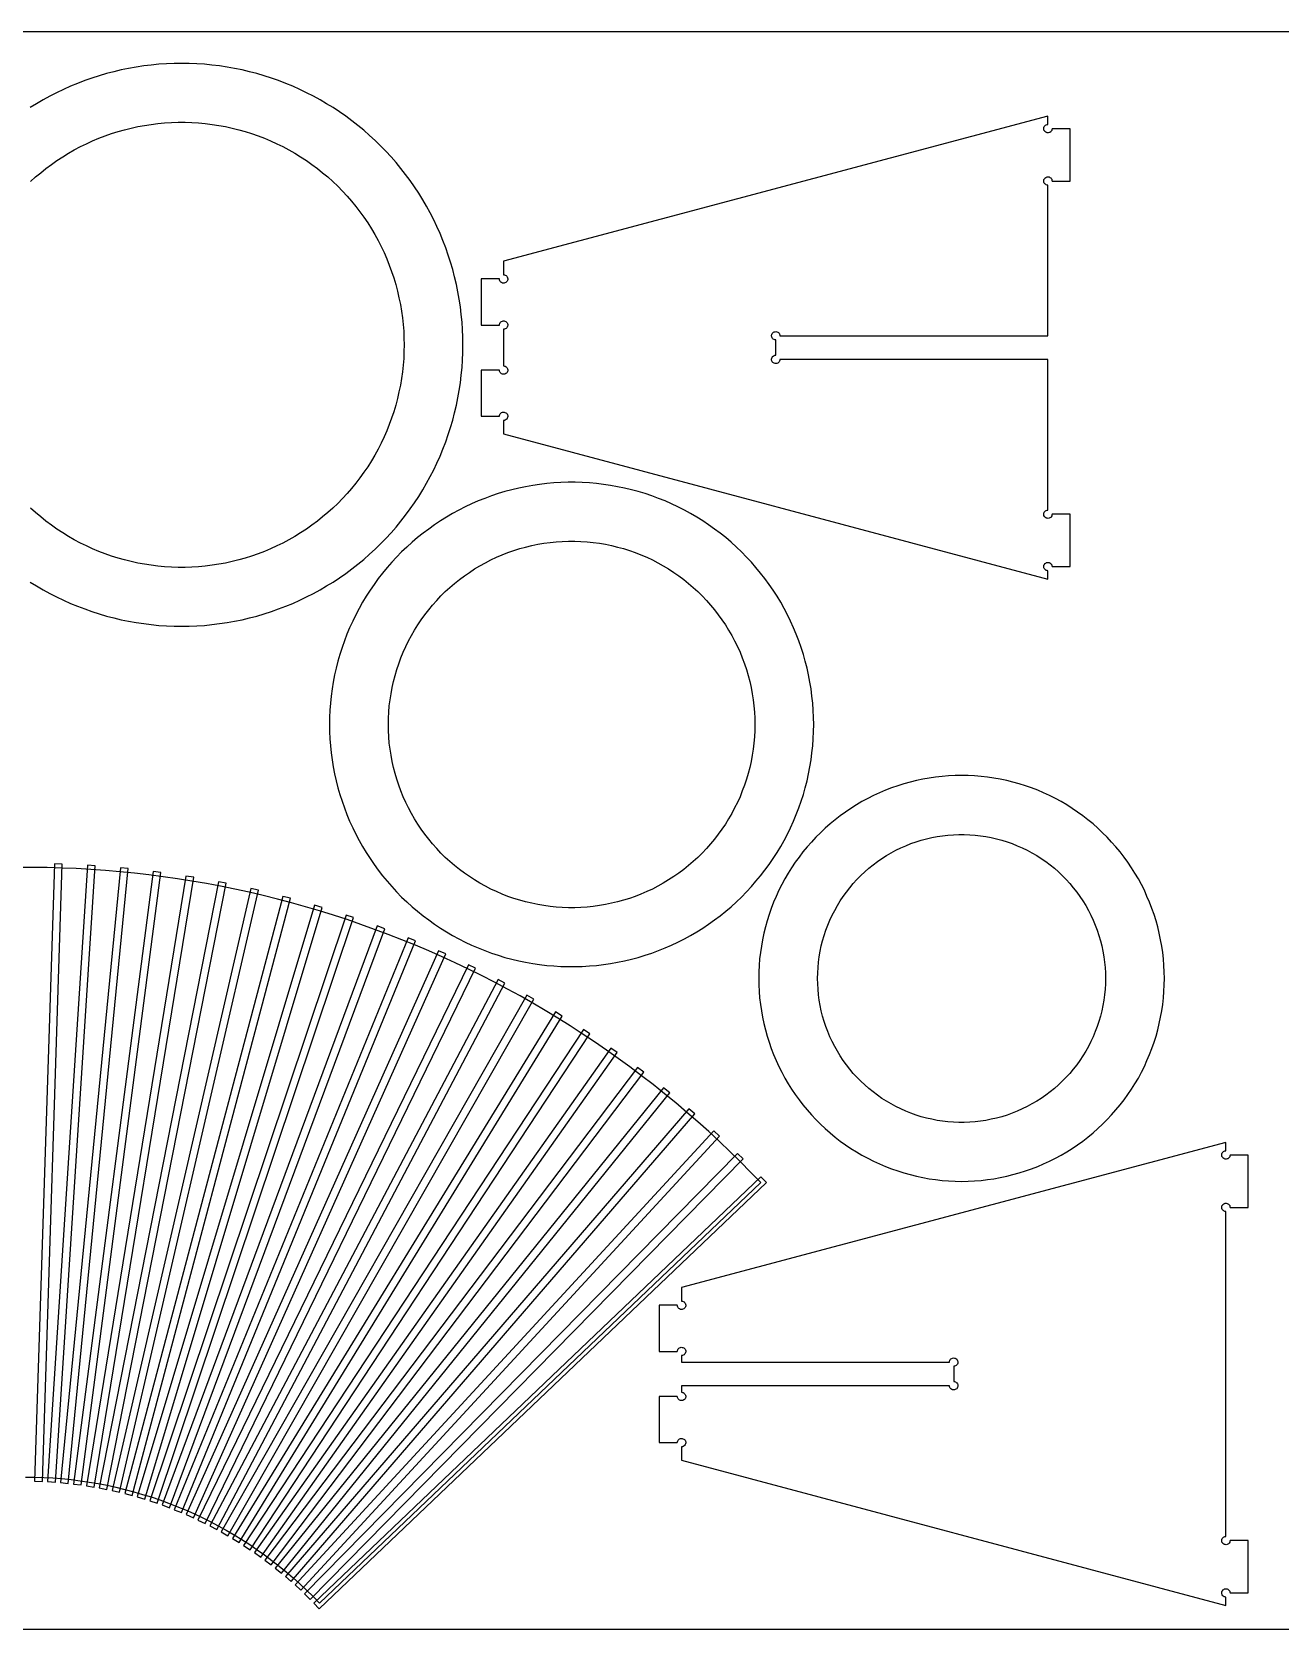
# Model space of a CAD drawing. Extents: x 0 to 2440, y 0 to 1220.
# Drawn here: x 587 to 1540, y 0 to 1220 of the extents above; entities that cross this region are included whole.
import ezdxf

# ---------------------------------------------------------------- set-up
doc = ezdxf.new("R2010")
doc.units = 0
for name, color, linetype in [('COUPE', 1, 'Continuous'), ('PLANCHE', 8, 'Continuous'), ('POCHE_KERF_15MM', 5, 'Continuous')]:
    doc.layers.add(name, color=color, linetype=linetype)

msp = doc.modelspace()

# ---------------------------------------------------------------- linework, layer by layer
at = {"layer": 'COUPE'}
for points in [[(585.2, 799.8), (590.2, 796.8), (595.2, 793.8), (600.3, 791), (605.5, 788.4), (610.7, 785.9), (616, 783.5), (621.4, 781.3), (626.9, 779.2), (632.4, 777.3), (637.9, 775.5), (643.5, 773.8), (649.1, 772.4), (654.8, 771), (660.5, 769.9), (666.2, 768.8), (672, 768), (677.8, 767.3), (683.6, 766.7), (689.4, 766.3), (695.2, 766.1), (701, 766), (706.8, 766.1), (712.6, 766.3), (718.4, 766.7), (724.2, 767.3), (730, 768), (735.8, 768.8), (741.5, 769.9), (747.2, 771), (752.9, 772.4), (758.5, 773.8), (764.1, 775.5), (769.6, 777.3), (775.1, 779.2), (780.6, 781.3), (786, 783.5), (791.3, 785.9), (796.5, 788.4), (801.7, 791), (806.8, 793.8), (811.8, 796.8), (816.8, 799.8), (821.7, 803), (826.4, 806.4), (831.1, 809.8), (835.7, 813.4), (840.2, 817.1), (844.6, 821), (848.9, 824.9), (853, 829), (857.1, 833.1), (861, 837.4), (864.9, 841.8), (868.6, 846.3), (872.2, 850.9), (875.6, 855.6), (879, 860.3), (882.2, 865.2), (885.2, 870.2), (888.2, 875.2), (891, 880.3), (893.6, 885.5), (896.1, 890.7), (898.5, 896), (900.7, 901.4), (902.8, 906.9), (904.7, 912.4), (906.5, 917.9), (908.2, 923.5), (909.6, 929.1), (911, 934.8), (912.1, 940.5), (913.2, 946.2), (914, 952), (914.7, 957.8), (915.3, 963.6), (915.7, 969.4), (915.9, 975.2), (916, 981), (915.9, 986.8), (915.7, 992.6), (915.3, 998.4), (914.7, 1004.2), (914, 1010), (913.2, 1015.8), (912.1, 1021.5), (911, 1027.2), (909.6, 1032.9), (908.2, 1038.5), (906.5, 1044.1), (904.7, 1049.6), (902.8, 1055.1), (900.7, 1060.6), (898.5, 1066), (896.1, 1071.3), (893.6, 1076.5), (891, 1081.7), (888.2, 1086.8), (885.2, 1091.8), (882.2, 1096.8), (879, 1101.7), (875.6, 1106.4), (872.2, 1111.1), (868.6, 1115.7), (864.9, 1120.2), (861, 1124.6), (857.1, 1128.9), (853, 1133), (848.9, 1137.1), (844.6, 1141), (840.2, 1144.9), (835.7, 1148.6), (831.1, 1152.2), (826.4, 1155.6), (821.7, 1159), (816.8, 1162.2), (811.8, 1165.2), (806.8, 1168.2), (801.7, 1171), (796.5, 1173.6), (791.3, 1176.1), (786, 1178.5), (780.6, 1180.7), (775.1, 1182.8), (769.6, 1184.7), (764.1, 1186.5), (758.5, 1188.2), (752.9, 1189.6), (747.2, 1191), (741.5, 1192.1), (735.8, 1193.2), (730, 1194), (724.2, 1194.7), (718.4, 1195.3), (712.6, 1195.7), (706.8, 1195.9), (701, 1196), (695.2, 1195.9), (689.4, 1195.7), (683.6, 1195.3), (677.8, 1194.7), (672, 1194), (666.2, 1193.2), (660.5, 1192.1), (654.8, 1191), (649.1, 1189.6), (643.5, 1188.2), (637.9, 1186.5), (632.4, 1184.7), (626.9, 1182.8), (621.4, 1180.7), (616, 1178.5), (610.7, 1176.1), (605.5, 1173.6), (600.3, 1171), (595.2, 1168.2), (590.2, 1165.2), (585.2, 1162.2)], [(585.5, 1105.7), (589.3, 1109.2), (593.3, 1112.5), (597.3, 1115.7), (601.5, 1118.8), (605.7, 1121.8), (610.1, 1124.6), (614.5, 1127.4), (619, 1129.9), (623.6, 1132.4), (628.2, 1134.6), (633, 1136.8), (637.7, 1138.8), (642.6, 1140.6), (647.5, 1142.4), (652.4, 1143.9), (657.4, 1145.3), (662.4, 1146.6), (667.5, 1147.7), (672.6, 1148.6), (677.7, 1149.4), (682.9, 1150), (688, 1150.5), (693.2, 1150.8), (698.4, 1151), (703.6, 1151), (708.8, 1150.8), (714, 1150.5), (719.1, 1150), (724.3, 1149.4), (729.4, 1148.6), (734.5, 1147.7), (739.6, 1146.6), (744.6, 1145.3), (749.6, 1143.9), (754.5, 1142.4), (759.4, 1140.6), (764.3, 1138.8), (769, 1136.8), (773.8, 1134.6), (778.4, 1132.4), (783, 1129.9), (787.5, 1127.4), (791.9, 1124.6), (796.3, 1121.8), (800.5, 1118.8), (804.7, 1115.7), (808.7, 1112.5), (812.7, 1109.2), (816.5, 1105.7), (820.3, 1102.1), (823.9, 1098.4), (827.5, 1094.6), (830.9, 1090.7), (834.1, 1086.7), (837.3, 1082.6), (840.3, 1078.4), (843.2, 1074.1), (846, 1069.7), (848.7, 1065.3), (851.2, 1060.7), (853.5, 1056.1), (855.7, 1051.4), (857.8, 1046.7), (859.7, 1041.8), (861.5, 1037), (863.2, 1032.1), (864.6, 1027.1), (866, 1022.1), (867.1, 1017), (868.2, 1011.9), (869, 1006.8), (869.7, 1001.7), (870.3, 996.5), (870.7, 991.4), (870.9, 986.2), (871, 981), (870.9, 975.8), (870.7, 970.6), (870.3, 965.5), (869.7, 960.3), (869, 955.2), (868.2, 950.1), (867.1, 945), (866, 939.9), (864.6, 934.9), (863.2, 929.9), (861.5, 925), (859.7, 920.2), (857.8, 915.3), (855.7, 910.6), (853.5, 905.9), (851.2, 901.3), (848.7, 896.7), (846, 892.3), (843.2, 887.9), (840.3, 883.6), (837.3, 879.4), (834.1, 875.3), (830.9, 871.3), (827.5, 867.4), (823.9, 863.6), (820.3, 859.9), (816.5, 856.3), (812.7, 852.8), (808.7, 849.5), (804.7, 846.3), (800.5, 843.2), (796.3, 840.2), (791.9, 837.4), (787.5, 834.6), (783, 832.1), (778.4, 829.6), (773.8, 827.4), (769, 825.2), (764.3, 823.2), (759.4, 821.4), (754.5, 819.6), (749.6, 818.1), (744.6, 816.7), (739.6, 815.4), (734.5, 814.3), (729.4, 813.4), (724.3, 812.6), (719.1, 812), (714, 811.5), (708.8, 811.2), (703.6, 811), (698.4, 811), (693.2, 811.2), (688, 811.5), (682.9, 812), (677.7, 812.6), (672.6, 813.4), (667.5, 814.3), (662.4, 815.4), (657.4, 816.7), (652.4, 818.1), (647.5, 819.6), (642.6, 821.4), (637.7, 823.2), (633, 825.2), (628.2, 827.4), (623.6, 829.6), (619, 832.1), (614.5, 834.6), (610.1, 837.4), (605.7, 840.2), (601.5, 843.2), (597.3, 846.3), (593.3, 849.5), (589.3, 852.8), (585.5, 856.3)], [(581.6, 116.1), (588.6, 116), (595.6, 115.8), (602.6, 115.4), (609.5, 114.9), (616.5, 114.2), (623.4, 113.3), (630.3, 112.3), (637.2, 111.1), (644, 109.8), (650.8, 108.3), (657.6, 106.7), (664.4, 104.9), (671.1, 102.9), (677.8, 100.9), (684.4, 98.6), (690.9, 96.2), (697.4, 93.7), (703.9, 91), (710.3, 88.2), (716.6, 85.2), (722.8, 82.1), (729, 78.9), (735.1, 75.5), (741.2, 72), (747.1, 68.3), (753, 64.5), (758.8, 60.6), (764.4, 56.6), (770, 52.4), (775.5, 48.1), (780.9, 43.7), (786.2, 39.1), (791.4, 34.5), (796.5, 29.7), (801.5, 24.8), (806.4, 19.8), (1143.5, 341.1), (1135.8, 349.1), (1128, 357), (1120, 364.8), (1111.9, 372.4), (1103.8, 380), (1095.5, 387.4), (1087.1, 394.7), (1078.6, 401.9), (1070, 408.9), (1061.3, 415.9), (1052.5, 422.7), (1043.6, 429.4), (1034.7, 435.9), (1025.6, 442.3), (1016.4, 448.6), (1007.2, 454.8), (997.8, 460.8), (988.4, 466.7), (978.9, 472.5), (969.3, 478.1), (959.6, 483.6), (949.9, 488.9), (940, 494.1), (930.1, 499.2), (920.2, 504.1), (910.1, 508.9), (900, 513.5), (889.8, 518), (879.6, 522.4), (869.3, 526.6), (858.9, 530.6), (848.5, 534.5), (838, 538.3), (827.5, 541.9), (817, 545.3), (806.3, 548.6), (795.7, 551.7), (785, 554.7), (774.2, 557.6), (763.4, 560.3), (752.6, 562.8), (741.7, 565.1), (730.8, 567.4), (719.9, 569.4), (708.9, 571.3), (697.9, 573.1), (686.9, 574.7), (675.9, 576.1), (664.9, 577.4), (653.8, 578.5), (642.7, 579.4), (631.6, 580.2), (620.5, 580.9), (609.4, 581.3), (598.3, 581.7), (587.2, 581.8), (576.1, 581.8)]]:
    msp.add_lwpolyline(points, dxfattribs=at)
for points in [[(1363, 802), (1363, 808.4), (1362.3, 808.5), (1361.7, 808.7), (1361.1, 809.1), (1360.6, 809.5), (1360.2, 810.1), (1359.9, 810.7), (1359.8, 811.4), (1359.8, 812.1), (1360, 812.7), (1360.3, 813.3), (1360.7, 813.9), (1361.3, 814.3), (1361.9, 814.6), (1362.5, 814.8), (1363.2, 814.8), (1363.9, 814.7), (1364.5, 814.4), (1365.1, 814), (1365.6, 813.5), (1365.9, 812.9), (1366.1, 812.3), (1366.2, 811.6), (1380, 811.6), (1380, 851.6), (1366.2, 851.6), (1366.1, 850.9), (1365.9, 850.3), (1365.6, 849.7), (1365.1, 849.2), (1364.5, 848.8), (1363.9, 848.5), (1363.2, 848.4), (1362.5, 848.5), (1361.9, 848.6), (1361.3, 848.9), (1360.7, 849.4), (1360.3, 849.9), (1360, 850.5), (1359.8, 851.2), (1359.8, 851.8), (1359.9, 852.5), (1360.2, 853.2), (1360.6, 853.7), (1361.1, 854.2), (1361.7, 854.5), (1362.3, 854.7), (1363, 854.8), (1363, 969.9), (1158.2, 969.9), (1158.1, 969.2), (1157.9, 968.5), (1157.6, 968), (1157.1, 967.5), (1156.5, 967.1), (1155.9, 966.8), (1155.2, 966.7), (1154.5, 966.7), (1153.9, 966.9), (1153.3, 967.2), (1152.7, 967.6), (1152.3, 968.1), (1152, 968.8), (1151.8, 969.4), (1151.8, 970.1), (1151.9, 970.8), (1152.2, 971.4), (1152.6, 972), (1153.1, 972.4), (1153.7, 972.8), (1154.3, 973), (1155, 973.1), (1155, 984.7), (1154.3, 984.7), (1153.7, 985), (1153.1, 985.3), (1152.6, 985.8), (1152.2, 986.3), (1151.9, 987), (1151.8, 987.6), (1151.8, 988.3), (1152, 989), (1152.3, 989.6), (1152.7, 990.1), (1153.3, 990.6), (1153.9, 990.9), (1154.5, 991), (1155.2, 991.1), (1155.9, 990.9), (1156.5, 990.7), (1157.1, 990.3), (1157.6, 989.8), (1157.9, 989.2), (1158.1, 988.6), (1158.2, 987.9), (1363, 987.9), (1363, 1102.9), (1362.3, 1103), (1361.7, 1103.2), (1361.1, 1103.6), (1360.6, 1104), (1360.2, 1104.6), (1359.9, 1105.2), (1359.8, 1105.9), (1359.8, 1106.6), (1360, 1107.2), (1360.3, 1107.9), (1360.7, 1108.4), (1361.3, 1108.8), (1361.9, 1109.1), (1362.5, 1109.3), (1363.2, 1109.3), (1363.9, 1109.2), (1364.5, 1108.9), (1365.1, 1108.5), (1365.6, 1108), (1365.9, 1107.5), (1366.1, 1106.8), (1366.2, 1106.1), (1380, 1106.1), (1380, 1146.1), (1366.2, 1146.1), (1366.1, 1145.4), (1365.9, 1144.8), (1365.6, 1144.2), (1365.1, 1143.7), (1364.5, 1143.3), (1363.9, 1143.1), (1363.2, 1142.9), (1362.5, 1143), (1361.9, 1143.1), (1361.3, 1143.4), (1360.7, 1143.9), (1360.3, 1144.4), (1360, 1145), (1359.8, 1145.7), (1359.8, 1146.4), (1359.9, 1147), (1360.2, 1147.7), (1360.6, 1148.2), (1361.1, 1148.7), (1361.7, 1149), (1362.3, 1149.3), (1363, 1149.3), (1363, 1155.7), (947, 1044.8), (947, 1034.5), (947.7, 1034.4), (948.3, 1034.2), (948.9, 1033.9), (949.4, 1033.4), (949.8, 1032.9), (950.1, 1032.2), (950.2, 1031.5), (950.2, 1030.9), (950, 1030.2), (949.7, 1029.6), (949.3, 1029.1), (948.7, 1028.6), (948.1, 1028.3), (947.5, 1028.2), (946.8, 1028.1), (946.1, 1028.2), (945.5, 1028.5), (944.9, 1028.9), (944.4, 1029.4), (944.1, 1030), (943.9, 1030.6), (943.8, 1031.3), (930, 1031.3), (930, 996.1), (943.8, 996.1), (943.9, 996.8), (944.1, 997.4), (944.4, 998), (944.9, 998.5), (945.5, 998.9), (946.1, 999.1), (946.8, 999.3), (947.5, 999.2), (948.1, 999.1), (948.7, 998.8), (949.3, 998.3), (949.7, 997.8), (950, 997.2), (950.2, 996.5), (950.2, 995.8), (950.1, 995.2), (949.8, 994.5), (949.4, 994), (948.9, 993.5), (948.3, 993.2), (947.7, 992.9), (947, 992.9), (947, 964.9), (947.7, 964.8), (948.3, 964.6), (948.9, 964.2), (949.4, 963.8), (949.8, 963.2), (950.1, 962.6), (950.2, 961.9), (950.2, 961.2), (950, 960.6), (949.7, 959.9), (949.3, 959.4), (948.7, 959), (948.1, 958.7), (947.5, 958.5), (946.8, 958.5), (946.1, 958.6), (945.5, 958.9), (944.9, 959.3), (944.4, 959.8), (944.1, 960.3), (943.9, 961), (943.8, 961.7), (930, 961.7), (930, 926.4), (943.8, 926.4), (943.9, 927.1), (944.1, 927.8), (944.4, 928.3), (944.9, 928.8), (945.5, 929.2), (946.1, 929.5), (946.8, 929.6), (947.5, 929.6), (948.1, 929.4), (948.7, 929.1), (949.3, 928.7), (949.7, 928.2), (950, 927.5), (950.2, 926.9), (950.2, 926.2), (950.1, 925.5), (949.8, 924.9), (949.4, 924.3), (948.9, 923.9), (948.3, 923.5), (947.7, 923.3), (947, 923.2), (947, 912.9)], [(1184, 691), (1183.9, 696.4), (1183.7, 701.9), (1183.3, 707.3), (1182.7, 712.7), (1182, 718.1), (1181.1, 723.4), (1180.1, 728.8), (1178.9, 734.1), (1177.6, 739.3), (1176.1, 744.5), (1174.4, 749.7), (1172.6, 754.8), (1170.7, 759.9), (1168.6, 764.9), (1166.3, 769.9), (1164, 774.7), (1161.4, 779.6), (1158.8, 784.3), (1156, 788.9), (1153, 793.5), (1149.9, 798), (1146.7, 802.4), (1143.4, 806.6), (1139.9, 810.8), (1136.4, 814.9), (1132.7, 818.9), (1128.9, 822.8), (1124.9, 826.5), (1120.9, 830.2), (1116.8, 833.7), (1112.5, 837.1), (1108.2, 840.3), (1103.7, 843.5), (1099.2, 846.5), (1094.6, 849.4), (1089.9, 852.1), (1085.2, 854.7), (1080.3, 857.2), (1075.4, 859.5), (1070.4, 861.7), (1065.4, 863.7), (1060.3, 865.6), (1055.1, 867.3), (1049.9, 868.9), (1044.7, 870.3), (1039.4, 871.5), (1034.1, 872.6), (1028.7, 873.6), (1023.4, 874.4), (1018, 875), (1012.6, 875.5), (1007.1, 875.8), (1001.7, 876), (996.3, 876), (990.9, 875.8), (985.4, 875.5), (980, 875), (974.6, 874.4), (969.3, 873.6), (963.9, 872.6), (958.6, 871.5), (953.3, 870.3), (948.1, 868.9), (942.9, 867.3), (937.7, 865.6), (932.6, 863.7), (927.6, 861.7), (922.6, 859.5), (917.7, 857.2), (912.8, 854.7), (908.1, 852.1), (903.4, 849.4), (898.8, 846.5), (894.3, 843.5), (889.8, 840.3), (885.5, 837.1), (881.2, 833.7), (877.1, 830.2), (873.1, 826.5), (869.1, 822.8), (865.3, 818.9), (861.6, 814.9), (858.1, 810.8), (854.6, 806.6), (851.3, 802.4), (848.1, 798), (845, 793.5), (842, 788.9), (839.2, 784.3), (836.6, 779.6), (834, 774.7), (831.7, 769.9), (829.4, 764.9), (827.3, 759.9), (825.4, 754.8), (823.6, 749.7), (821.9, 744.5), (820.4, 739.3), (819.1, 734.1), (817.9, 728.8), (816.9, 723.4), (816, 718.1), (815.3, 712.7), (814.7, 707.3), (814.3, 701.9), (814.1, 696.4), (814, 691), (814.1, 685.6), (814.3, 680.1), (814.7, 674.7), (815.3, 669.3), (816, 663.9), (816.9, 658.6), (817.9, 653.2), (819.1, 647.9), (820.4, 642.7), (821.9, 637.5), (823.6, 632.3), (825.4, 627.2), (827.3, 622.1), (829.4, 617.1), (831.7, 612.1), (834, 607.3), (836.6, 602.4), (839.2, 597.7), (842, 593.1), (845, 588.5), (848.1, 584), (851.3, 579.6), (854.6, 575.4), (858.1, 571.2), (861.6, 567.1), (865.3, 563.1), (869.1, 559.2), (873.1, 555.5), (877.1, 551.8), (881.2, 548.3), (885.5, 544.9), (889.8, 541.7), (894.3, 538.5), (898.8, 535.5), (903.4, 532.6), (908.1, 529.9), (912.8, 527.3), (917.7, 524.8), (922.6, 522.5), (927.6, 520.3), (932.6, 518.3), (937.7, 516.4), (942.9, 514.7), (948.1, 513.1), (953.3, 511.7), (958.6, 510.5), (963.9, 509.4), (969.3, 508.4), (974.6, 507.6), (980, 507), (985.4, 506.5), (990.9, 506.2), (996.3, 506), (1001.7, 506), (1007.1, 506.2), (1012.6, 506.5), (1018, 507), (1023.4, 507.6), (1028.7, 508.4), (1034.1, 509.4), (1039.4, 510.5), (1044.7, 511.7), (1049.9, 513.1), (1055.1, 514.7), (1060.3, 516.4), (1065.4, 518.3), (1070.4, 520.3), (1075.4, 522.5), (1080.3, 524.8), (1085.2, 527.3), (1089.9, 529.9), (1094.6, 532.6), (1099.2, 535.5), (1103.7, 538.5), (1108.2, 541.7), (1112.5, 544.9), (1116.8, 548.3), (1120.9, 551.8), (1124.9, 555.5), (1128.9, 559.2), (1132.7, 563.1), (1136.4, 567.1), (1139.9, 571.2), (1143.4, 575.4), (1146.7, 579.6), (1149.9, 584), (1153, 588.5), (1156, 593.1), (1158.8, 597.7), (1161.4, 602.4), (1164, 607.3), (1166.3, 612.1), (1168.6, 617.1), (1170.7, 622.1), (1172.6, 627.2), (1174.4, 632.3), (1176.1, 637.5), (1177.6, 642.7), (1178.9, 647.9), (1180.1, 653.2), (1181.1, 658.6), (1182, 663.9), (1182.7, 669.3), (1183.3, 674.7), (1183.7, 680.1), (1183.9, 685.6)], [(859, 691), (859.1, 695.7), (859.3, 700.5), (859.7, 705.2), (860.3, 709.9), (861, 714.5), (861.9, 719.2), (862.9, 723.8), (864.1, 728.4), (865.4, 732.9), (866.9, 737.4), (868.6, 741.8), (870.3, 746.2), (872.3, 750.5), (874.4, 754.8), (876.6, 758.9), (879, 763), (881.5, 767.1), (884.1, 771), (886.9, 774.8), (889.8, 778.6), (892.8, 782.2), (895.9, 785.7), (899.2, 789.2), (902.5, 792.5), (906, 795.7), (909.6, 798.8), (913.3, 801.7), (917.1, 804.5), (921, 807.2), (924.9, 809.8), (929, 812.2), (933.1, 814.5), (937.3, 816.7), (941.6, 818.7), (946, 820.6), (950.4, 822.3), (954.8, 823.9), (959.4, 825.3), (963.9, 826.5), (968.5, 827.6), (973.1, 828.6), (977.8, 829.4), (982.5, 830), (987.2, 830.5), (991.9, 830.8), (996.6, 831), (1001.4, 831), (1006.1, 830.8), (1010.8, 830.5), (1015.5, 830), (1020.2, 829.4), (1024.9, 828.6), (1029.5, 827.6), (1034.1, 826.5), (1038.6, 825.3), (1043.2, 823.9), (1047.6, 822.3), (1052, 820.6), (1056.4, 818.7), (1060.7, 816.7), (1064.9, 814.5), (1069, 812.2), (1073.1, 809.8), (1077, 807.2), (1080.9, 804.5), (1084.7, 801.7), (1088.4, 798.8), (1092, 795.7), (1095.5, 792.5), (1098.8, 789.2), (1102.1, 785.7), (1105.2, 782.2), (1108.2, 778.6), (1111.1, 774.8), (1113.9, 771), (1116.5, 767.1), (1119, 763), (1121.4, 758.9), (1123.6, 754.8), (1125.7, 750.5), (1127.7, 746.2), (1129.4, 741.8), (1131.1, 737.4), (1132.6, 732.9), (1133.9, 728.4), (1135.1, 723.8), (1136.1, 719.2), (1137, 714.5), (1137.7, 709.9), (1138.3, 705.2), (1138.7, 700.5), (1138.9, 695.7), (1139, 691), (1138.9, 686.3), (1138.7, 681.5), (1138.3, 676.8), (1137.7, 672.1), (1137, 667.5), (1136.1, 662.8), (1135.1, 658.2), (1133.9, 653.6), (1132.6, 649.1), (1131.1, 644.6), (1129.4, 640.2), (1127.7, 635.8), (1125.7, 631.5), (1123.6, 627.2), (1121.4, 623.1), (1119, 619), (1116.5, 614.9), (1113.9, 611), (1111.1, 607.2), (1108.2, 603.4), (1105.2, 599.8), (1102.1, 596.3), (1098.8, 592.8), (1095.5, 589.5), (1092, 586.3), (1088.4, 583.2), (1084.7, 580.3), (1080.9, 577.5), (1077, 574.8), (1073.1, 572.2), (1069, 569.8), (1064.9, 567.5), (1060.7, 565.3), (1056.4, 563.3), (1052, 561.4), (1047.6, 559.7), (1043.2, 558.1), (1038.6, 556.7), (1034.1, 555.5), (1029.5, 554.4), (1024.9, 553.4), (1020.2, 552.6), (1015.5, 552), (1010.8, 551.5), (1006.1, 551.2), (1001.4, 551), (996.6, 551), (991.9, 551.2), (987.2, 551.5), (982.5, 552), (977.8, 552.6), (973.1, 553.4), (968.5, 554.4), (963.9, 555.5), (959.4, 556.7), (954.8, 558.1), (950.4, 559.7), (946, 561.4), (941.6, 563.3), (937.3, 565.3), (933.1, 567.5), (929, 569.8), (924.9, 572.2), (921, 574.8), (917.1, 577.5), (913.3, 580.3), (909.6, 583.2), (906, 586.3), (902.5, 589.5), (899.2, 592.8), (895.9, 596.3), (892.8, 599.8), (889.8, 603.4), (886.9, 607.2), (884.1, 611), (881.5, 614.9), (879, 619), (876.6, 623.1), (874.4, 627.2), (872.3, 631.5), (870.3, 635.8), (868.6, 640.2), (866.9, 644.6), (865.4, 649.1), (864.1, 653.6), (862.9, 658.2), (861.9, 662.8), (861, 667.5), (860.3, 672.1), (859.7, 676.8), (859.3, 681.5), (859.1, 686.3)], [(1452, 497), (1451.9, 502), (1451.7, 506.9), (1451.3, 511.9), (1450.7, 516.8), (1450, 521.7), (1449.1, 526.6), (1448.1, 531.5), (1446.9, 536.3), (1445.6, 541.1), (1444.1, 545.8), (1442.5, 550.5), (1440.7, 555.2), (1438.7, 559.7), (1436.7, 564.3), (1434.4, 568.7), (1432.1, 573.1), (1429.5, 577.4), (1426.9, 581.6), (1424.1, 585.7), (1421.2, 589.7), (1418.2, 593.6), (1415, 597.5), (1411.7, 601.2), (1408.3, 604.8), (1404.8, 608.3), (1401.2, 611.7), (1397.5, 615), (1393.6, 618.2), (1389.7, 621.2), (1385.7, 624.1), (1381.6, 626.9), (1377.4, 629.5), (1373.1, 632.1), (1368.7, 634.4), (1364.3, 636.7), (1359.7, 638.7), (1355.2, 640.7), (1350.5, 642.5), (1345.8, 644.1), (1341.1, 645.6), (1336.3, 646.9), (1331.5, 648.1), (1326.6, 649.1), (1321.7, 650), (1316.8, 650.7), (1311.9, 651.3), (1306.9, 651.7), (1302, 651.9), (1297, 652), (1292, 651.9), (1287.1, 651.7), (1282.1, 651.3), (1277.2, 650.7), (1272.3, 650), (1267.4, 649.1), (1262.5, 648.1), (1257.7, 646.9), (1252.9, 645.6), (1248.2, 644.1), (1243.5, 642.5), (1238.8, 640.7), (1234.3, 638.7), (1229.7, 636.7), (1225.3, 634.4), (1220.9, 632.1), (1216.6, 629.5), (1212.4, 626.9), (1208.3, 624.1), (1204.3, 621.2), (1200.4, 618.2), (1196.5, 615), (1192.8, 611.7), (1189.2, 608.3), (1185.7, 604.8), (1182.3, 601.2), (1179, 597.5), (1175.8, 593.6), (1172.8, 589.7), (1169.9, 585.7), (1167.1, 581.6), (1164.5, 577.4), (1161.9, 573.1), (1159.6, 568.7), (1157.3, 564.3), (1155.3, 559.7), (1153.3, 555.2), (1151.5, 550.5), (1149.9, 545.8), (1148.4, 541.1), (1147.1, 536.3), (1145.9, 531.5), (1144.9, 526.6), (1144, 521.7), (1143.3, 516.8), (1142.7, 511.9), (1142.3, 506.9), (1142.1, 502), (1142, 497), (1142.1, 492), (1142.3, 487.1), (1142.7, 482.1), (1143.3, 477.2), (1144, 472.3), (1144.9, 467.4), (1145.9, 462.5), (1147.1, 457.7), (1148.4, 452.9), (1149.9, 448.2), (1151.5, 443.5), (1153.3, 438.8), (1155.3, 434.3), (1157.3, 429.7), (1159.6, 425.3), (1161.9, 420.9), (1164.5, 416.6), (1167.1, 412.4), (1169.9, 408.3), (1172.8, 404.3), (1175.8, 400.4), (1179, 396.5), (1182.3, 392.8), (1185.7, 389.2), (1189.2, 385.7), (1192.8, 382.3), (1196.5, 379), (1200.4, 375.8), (1204.3, 372.8), (1208.3, 369.9), (1212.4, 367.1), (1216.6, 364.5), (1220.9, 361.9), (1225.3, 359.6), (1229.7, 357.3), (1234.3, 355.3), (1238.8, 353.3), (1243.5, 351.5), (1248.2, 349.9), (1252.9, 348.4), (1257.7, 347.1), (1262.5, 345.9), (1267.4, 344.9), (1272.3, 344), (1277.2, 343.3), (1282.1, 342.7), (1287.1, 342.3), (1292, 342.1), (1297, 342), (1302, 342.1), (1306.9, 342.3), (1311.9, 342.7), (1316.8, 343.3), (1321.7, 344), (1326.6, 344.9), (1331.5, 345.9), (1336.3, 347.1), (1341.1, 348.4), (1345.8, 349.9), (1350.5, 351.5), (1355.2, 353.3), (1359.7, 355.3), (1364.3, 357.3), (1368.7, 359.6), (1373.1, 361.9), (1377.4, 364.5), (1381.6, 367.1), (1385.7, 369.9), (1389.7, 372.8), (1393.6, 375.8), (1397.5, 379), (1401.2, 382.3), (1404.8, 385.7), (1408.3, 389.2), (1411.7, 392.8), (1415, 396.5), (1418.2, 400.4), (1421.2, 404.3), (1424.1, 408.3), (1426.9, 412.4), (1429.5, 416.6), (1432.1, 420.9), (1434.4, 425.3), (1436.7, 429.7), (1438.7, 434.3), (1440.7, 438.8), (1442.5, 443.5), (1444.1, 448.2), (1445.6, 452.9), (1446.9, 457.7), (1448.1, 462.5), (1449.1, 467.4), (1450, 472.3), (1450.7, 477.2), (1451.3, 482.1), (1451.7, 487.1), (1451.9, 492)], [(1187, 497), (1187.1, 501.2), (1187.3, 505.3), (1187.7, 509.5), (1188.3, 513.6), (1189, 517.7), (1189.8, 521.8), (1190.8, 525.8), (1192, 529.8), (1193.3, 533.8), (1194.8, 537.6), (1196.4, 541.5), (1198.2, 545.3), (1200.1, 549), (1202.1, 552.6), (1204.3, 556.2), (1206.6, 559.6), (1209, 563), (1211.6, 566.3), (1214.2, 569.5), (1217, 572.5), (1220, 575.5), (1223, 578.4), (1226.1, 581.1), (1229.4, 583.7), (1232.7, 586.2), (1236.1, 588.6), (1239.6, 590.8), (1243.2, 592.9), (1246.9, 594.9), (1250.6, 596.7), (1254.4, 598.4), (1258.3, 600), (1262.2, 601.4), (1266.2, 602.6), (1270.2, 603.7), (1274.3, 604.6), (1278.4, 605.4), (1282.5, 606), (1286.6, 606.5), (1290.8, 606.8), (1294.9, 607), (1299.1, 607), (1303.2, 606.8), (1307.4, 606.5), (1311.5, 606), (1315.6, 605.4), (1319.7, 604.6), (1323.8, 603.7), (1327.8, 602.6), (1331.8, 601.4), (1335.7, 600), (1339.6, 598.4), (1343.4, 596.7), (1347.1, 594.9), (1350.8, 592.9), (1354.4, 590.8), (1357.9, 588.6), (1361.3, 586.2), (1364.6, 583.7), (1367.9, 581.1), (1371, 578.4), (1374, 575.5), (1377, 572.5), (1379.8, 569.5), (1382.4, 566.3), (1385, 563), (1387.4, 559.6), (1389.7, 556.2), (1391.9, 552.6), (1393.9, 549), (1395.8, 545.3), (1397.6, 541.5), (1399.2, 537.6), (1400.7, 533.8), (1402, 529.8), (1403.2, 525.8), (1404.2, 521.8), (1405, 517.7), (1405.7, 513.6), (1406.3, 509.5), (1406.7, 505.3), (1406.9, 501.2), (1407, 497), (1406.9, 492.8), (1406.7, 488.7), (1406.3, 484.5), (1405.7, 480.4), (1405, 476.3), (1404.2, 472.2), (1403.2, 468.2), (1402, 464.2), (1400.7, 460.2), (1399.2, 456.4), (1397.6, 452.5), (1395.8, 448.7), (1393.9, 445), (1391.9, 441.4), (1389.7, 437.8), (1387.4, 434.4), (1385, 431), (1382.4, 427.7), (1379.8, 424.5), (1377, 421.5), (1374, 418.5), (1371, 415.6), (1367.9, 412.9), (1364.6, 410.3), (1361.3, 407.8), (1357.9, 405.4), (1354.4, 403.2), (1350.8, 401.1), (1347.1, 399.1), (1343.4, 397.3), (1339.6, 395.6), (1335.7, 394), (1331.8, 392.6), (1327.8, 391.4), (1323.8, 390.3), (1319.7, 389.4), (1315.6, 388.6), (1311.5, 388), (1307.4, 387.5), (1303.2, 387.2), (1299.1, 387), (1294.9, 387), (1290.8, 387.2), (1286.6, 387.5), (1282.5, 388), (1278.4, 388.6), (1274.3, 389.4), (1270.2, 390.3), (1266.2, 391.4), (1262.2, 392.6), (1258.3, 394), (1254.4, 395.6), (1250.6, 397.3), (1246.9, 399.1), (1243.2, 401.1), (1239.6, 403.2), (1236.1, 405.4), (1232.7, 407.8), (1229.4, 410.3), (1226.1, 412.9), (1223, 415.6), (1220, 418.5), (1217, 421.5), (1214.2, 424.5), (1211.6, 427.7), (1209, 431), (1206.6, 434.4), (1204.3, 437.8), (1202.1, 441.4), (1200.1, 445), (1198.2, 448.7), (1196.4, 452.5), (1194.8, 456.4), (1193.3, 460.2), (1192, 464.2), (1190.8, 468.2), (1189.8, 472.2), (1189, 476.3), (1188.3, 480.4), (1187.7, 484.5), (1187.3, 488.7), (1187.1, 492.8)], [(1499, 18), (1499, 24.4), (1498.3, 24.5), (1497.7, 24.7), (1497.1, 25.1), (1496.6, 25.5), (1496.2, 26.1), (1495.9, 26.7), (1495.8, 27.4), (1495.8, 28.1), (1496, 28.7), (1496.3, 29.3), (1496.7, 29.9), (1497.3, 30.3), (1497.9, 30.6), (1498.5, 30.8), (1499.2, 30.8), (1499.9, 30.7), (1500.5, 30.4), (1501.1, 30), (1501.6, 29.5), (1501.9, 28.9), (1502.1, 28.3), (1502.2, 27.6), (1516, 27.6), (1516, 67.6), (1502.2, 67.6), (1502.1, 66.9), (1501.9, 66.3), (1501.6, 65.7), (1501.1, 65.2), (1500.5, 64.8), (1499.9, 64.5), (1499.2, 64.4), (1498.5, 64.5), (1497.9, 64.6), (1497.3, 64.9), (1496.7, 65.4), (1496.3, 65.9), (1496, 66.5), (1495.8, 67.2), (1495.8, 67.8), (1495.9, 68.5), (1496.2, 69.2), (1496.6, 69.7), (1497.1, 70.2), (1497.7, 70.5), (1498.3, 70.7), (1499, 70.8), (1499, 318.9), (1498.3, 319), (1497.7, 319.2), (1497.1, 319.6), (1496.6, 320), (1496.2, 320.6), (1495.9, 321.2), (1495.8, 321.9), (1495.8, 322.6), (1496, 323.2), (1496.3, 323.9), (1496.7, 324.4), (1497.3, 324.8), (1497.9, 325.1), (1498.5, 325.3), (1499.2, 325.3), (1499.9, 325.2), (1500.5, 324.9), (1501.1, 324.5), (1501.6, 324), (1501.9, 323.5), (1502.1, 322.8), (1502.2, 322.1), (1516, 322.1), (1516, 362.1), (1502.2, 362.1), (1502.1, 361.4), (1501.9, 360.8), (1501.6, 360.2), (1501.1, 359.7), (1500.5, 359.3), (1499.9, 359.1), (1499.2, 358.9), (1498.5, 359), (1497.9, 359.1), (1497.3, 359.4), (1496.7, 359.9), (1496.3, 360.4), (1496, 361), (1495.8, 361.7), (1495.8, 362.4), (1495.9, 363), (1496.2, 363.7), (1496.6, 364.2), (1497.1, 364.7), (1497.7, 365), (1498.3, 365.3), (1499, 365.3), (1499, 371.7), (1083, 260.8), (1083, 250.5), (1083.7, 250.4), (1084.3, 250.2), (1084.9, 249.9), (1085.4, 249.4), (1085.8, 248.9), (1086.1, 248.2), (1086.2, 247.5), (1086.2, 246.9), (1086, 246.2), (1085.7, 245.6), (1085.3, 245.1), (1084.7, 244.6), (1084.1, 244.3), (1083.5, 244.2), (1082.8, 244.1), (1082.1, 244.2), (1081.5, 244.5), (1080.9, 244.9), (1080.4, 245.4), (1080.1, 246), (1079.9, 246.6), (1079.8, 247.3), (1066, 247.3), (1066, 212.1), (1079.8, 212.1), (1079.9, 212.8), (1080.1, 213.4), (1080.4, 214), (1080.9, 214.5), (1081.5, 214.9), (1082.1, 215.1), (1082.8, 215.3), (1083.5, 215.2), (1084.1, 215.1), (1084.7, 214.8), (1085.3, 214.3), (1085.7, 213.8), (1086, 213.2), (1086.2, 212.5), (1086.2, 211.8), (1086.1, 211.2), (1085.8, 210.5), (1085.4, 210), (1084.9, 209.5), (1084.3, 209.2), (1083.7, 208.9), (1083, 208.9), (1083, 203.9), (1287.8, 203.9), (1287.9, 204.6), (1288.1, 205.2), (1288.4, 205.8), (1288.9, 206.3), (1289.5, 206.7), (1290.1, 206.9), (1290.8, 207.1), (1291.5, 207), (1292.1, 206.9), (1292.7, 206.6), (1293.3, 206.1), (1293.7, 205.6), (1294, 205), (1294.2, 204.3), (1294.2, 203.6), (1294.1, 203), (1293.8, 202.3), (1293.4, 201.8), (1292.9, 201.3), (1292.3, 201), (1291.7, 200.7), (1291, 200.7), (1291, 189.1), (1291.7, 189), (1292.3, 188.8), (1292.9, 188.4), (1293.4, 188), (1293.8, 187.4), (1294.1, 186.8), (1294.2, 186.1), (1294.2, 185.4), (1294, 184.8), (1293.7, 184.1), (1293.3, 183.6), (1292.7, 183.2), (1292.1, 182.9), (1291.5, 182.7), (1290.8, 182.7), (1290.1, 182.8), (1289.5, 183.1), (1288.9, 183.5), (1288.4, 184), (1288.1, 184.5), (1287.9, 185.2), (1287.8, 185.9), (1083, 185.9), (1083, 180.9), (1083.7, 180.8), (1084.3, 180.6), (1084.9, 180.2), (1085.4, 179.8), (1085.8, 179.2), (1086.1, 178.6), (1086.2, 177.9), (1086.2, 177.2), (1086, 176.6), (1085.7, 175.9), (1085.3, 175.4), (1084.7, 175), (1084.1, 174.7), (1083.5, 174.5), (1082.8, 174.5), (1082.1, 174.6), (1081.5, 174.9), (1080.9, 175.3), (1080.4, 175.8), (1080.1, 176.3), (1079.9, 177), (1079.8, 177.7), (1066, 177.7), (1066, 142.4), (1079.8, 142.4), (1079.9, 143.1), (1080.1, 143.8), (1080.4, 144.3), (1080.9, 144.8), (1081.5, 145.2), (1082.1, 145.5), (1082.8, 145.6), (1083.5, 145.6), (1084.1, 145.4), (1084.7, 145.1), (1085.3, 144.7), (1085.7, 144.2), (1086, 143.5), (1086.2, 142.9), (1086.2, 142.2), (1086.1, 141.5), (1085.8, 140.9), (1085.4, 140.3), (1084.9, 139.9), (1084.3, 139.5), (1083.7, 139.3), (1083, 139.2), (1083, 128.9)]]:
    msp.add_lwpolyline(points, close=True, dxfattribs=at)
at = {"layer": 'PLANCHE'}
msp.add_lwpolyline([(0, 0), (2440, 0), (2440, 1220), (0, 1220)], close=True, dxfattribs=at)
at = {"layer": 'POCHE_KERF_15MM'}
for points in [[(588.6, 112.9), (594.6, 112.8), (609.8, 584.4), (603.9, 584.6)], [(598.5, 112.6), (604.5, 112.2), (635, 583.1), (629.1, 583.5)], [(608.4, 111.9), (614.4, 111.3), (660.2, 581), (654.2, 581.6)], [(618.3, 110.8), (624.3, 110.1), (685.2, 578), (679.3, 578.8)], [(628.2, 109.5), (634.1, 108.5), (710.2, 574.3), (704.3, 575.2)], [(638, 107.8), (643.9, 106.7), (735, 569.7), (729.1, 570.9)], [(647.8, 105.8), (653.6, 104.5), (759.7, 564.3), (753.8, 565.7)], [(657.5, 103.5), (663.3, 102), (784.1, 558.2), (778.3, 559.7)], [(667.1, 100.9), (672.8, 99.2), (808.4, 551.2), (802.6, 552.9)], [(676.6, 98), (682.3, 96.1), (832.4, 543.5), (826.7, 545.4)], [(686, 94.8), (691.6, 92.7), (856.2, 535), (850.5, 537.1)], [(695.3, 91.2), (700.8, 89), (879.6, 525.7), (874.1, 528)], [(704.5, 87.4), (710, 85), (902.8, 515.7), (897.3, 518.1)], [(713.5, 83.3), (718.9, 80.7), (925.6, 504.9), (920.2, 507.5)], [(722.5, 78.9), (727.8, 76.1), (948.1, 493.4), (942.8, 496.2)], [(731.2, 74.2), (736.4, 71.2), (970.1, 481.2), (964.9, 484.2)], [(739.8, 69.2), (745, 66), (991.8, 468.3), (986.7, 471.4)], [(748.3, 63.9), (753.3, 60.6), (1013, 454.6), (1008, 457.9)], [(756.6, 58.4), (761.5, 54.9), (1033.8, 440.3), (1028.9, 443.8)], [(764.7, 52.6), (769.4, 49), (1054.1, 425.4), (1049.4, 429)], [(772.6, 46.5), (777.2, 42.8), (1074, 409.7), (1069.3, 413.5)], [(780.3, 40.2), (784.8, 36.3), (1093.3, 393.5), (1088.7, 397.4)], [(787.7, 33.7), (792.2, 29.6), (1112, 376.6), (1107.6, 380.7)], [(795, 26.9), (799.3, 22.7), (1130.2, 359.1), (1125.9, 363.3)], [(806.2, 15.5), (802.1, 19.9), (1143.7, 345.4), (1147.9, 341.1)]]:
    msp.add_lwpolyline(points, close=True, dxfattribs=at)

doc.saveas('drawing.dxf')
